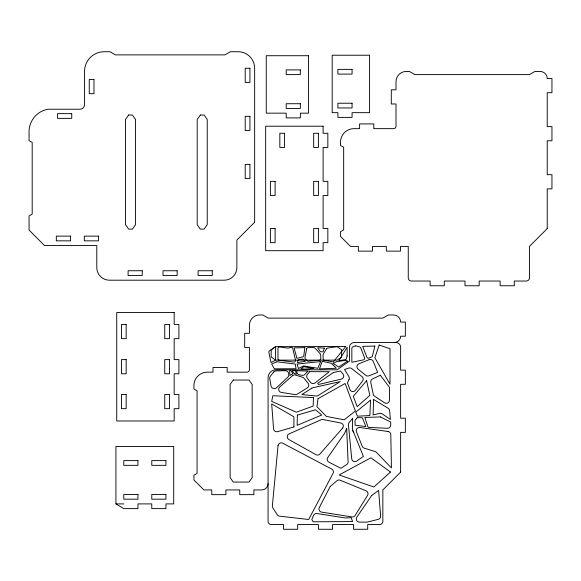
<?xml version="1.0" encoding="UTF-8"?>
<svg xmlns="http://www.w3.org/2000/svg" width="581" height="581" viewBox="0 0 581 581"><rect width="100%" height="100%" fill="white"/><g stroke="black" fill="none" stroke-linecap="round" stroke-linejoin="round"><path stroke-width="0.87" d="M115.924 503.901L123.789 508.622L137.958 508.622L137.958 503.901L151.779 503.901L151.779 508.622L165.941 508.622L165.941 503.901L173.704 503.901L173.704 446.455L115.924 446.455L115.924 503.901L123.789 503.901M352.551 430.354L353.698 432.511M394.332 342.514A6.297 6.297 0 0 0 400.629 336.217L405.349 336.217L405.349 322.056L400.629 322.056A7.081 7.081 0 0 0 393.548 314.967L388.333 314.967L382.886 318.119L268.233 318.119L262.779 314.967L259.634 314.967A10.233 10.233 0 0 0 249.402 325.2L249.402 333.334L244.681 333.334L244.681 347.503L249.402 347.503L249.402 369.799A2.36 2.36 0 0 1 247.041 372.16L227.171 372.16L227.171 367.439L213.002 367.439L213.002 372.16L207.294 372.16A13.378 13.378 0 0 0 193.916 385.537L193.916 388.979L197.068 390.795L197.068 473.392L193.916 475.207L193.916 479.935L203.873 489.928L211.745 489.928L211.745 494.649L225.915 494.649L225.915 489.928L239.735 489.928L239.735 494.649L253.897 494.649L253.897 489.928L261.77 489.928A6.297 6.297 0 0 0 268.066 483.632M297.37 415.088L297.145 425.343L321.794 414.979L315.461 409.794L297.37 415.088M373.583 399.481L373.111 414.899L379.792 413.411A3.145 3.145 0 0 1 382.262 413.883L390.425 419.475L389.582 410.585A3.145 3.145 0 0 0 388.072 408.189L373.583 399.481M370.511 400.156L369.865 415.553L357.438 416.199L355.732 412.14L370.511 400.156M313.5 397.586L313.115 406.104L296.339 412.212L271.683 401.384L272.838 395.741L313.5 397.586M278.045 445.649L272.366 505.84A3.145 3.145 0 0 0 272.845 507.83L277.239 514.722A3.145 3.145 0 0 0 279.534 516.16L308.656 519.501L333.036 473.326A3.145 3.145 0 0 0 331.722 469.07L282.649 443.165A3.145 3.145 0 0 0 278.045 445.649M304.836 347.605L303.812 355.601A1.576 1.576 0 0 1 302.628 356.93L296.935 358.346L294.059 347.896L304.836 347.605M318.032 398.631L316.979 406.773L326.413 416.432L344.221 419.809L355.398 410.963L345.158 383.504L318.032 398.631M306.637 348.869L304.931 357.431A1.576 1.576 0 0 0 305.301 358.782L306.986 360.685A1.576 1.576 0 0 0 308.3 361.208L319.318 360.249A1.576 1.576 0 0 0 320.756 358.688L320.756 354.991A1.576 1.576 0 0 0 320.342 353.923L314.967 348.106A1.576 1.576 0 0 0 313.813 347.605L308.184 347.605A1.576 1.576 0 0 0 306.637 348.869M374.868 346.065L372.465 355.979A1.576 1.576 0 0 1 371.506 357.075L368.906 358.085A1.576 1.576 0 0 1 366.872 357.184L362.675 346.349L374.868 346.065M347.075 356.022L346.472 358.448A1.576 1.576 0 0 1 345.216 359.617L338.825 360.736L347.126 347.235L347.126 355.637A1.576 1.576 0 0 1 347.075 356.022M297.966 360.663L297.414 362.537L305.388 361.317L303.623 359.552A1.576 1.576 0 0 0 302.28 359.109L299.251 359.552A1.576 1.576 0 0 0 297.966 360.663M379.175 345.041L374.861 357.751L390.011 384.208L390.011 348.723L379.175 345.041M322.237 361.288L319.485 368.906L336.355 368.252L331.468 363.328L322.237 361.288M324.43 348.113L322.978 351.803L321.22 351.803A1.576 1.576 0 0 1 319.913 351.098L317.676 347.75L324.43 348.113M320.596 361.564L317.822 368.296L303.507 365.972L298.438 368.521L297.102 364.047L320.596 361.564M346.668 428.35L344.584 433.368L327.757 457.537A3.145 3.145 0 0 0 328.904 462.142L340.924 468.315L346.675 464.56A3.145 3.145 0 0 0 348.099 461.786L346.668 428.35M313.558 515.434L311.808 519.588L313.232 521.796L352.558 521.556L351.251 517.7L345.31 517.947L316.943 513.546A3.145 3.145 0 0 0 313.558 515.434M349.021 379.4L347.46 382.879L349.907 389.524A3.145 3.145 0 0 0 355.347 390.367L362.58 381.034A3.145 3.145 0 0 0 362.028 376.619L351.672 368.586A3.145 3.145 0 0 0 348.753 368.085L344.548 369.472L348.832 376.466A3.145 3.145 0 0 1 349.021 379.4M330.255 486.428L319.296 507.569A3.145 3.145 0 0 0 321.598 512.13L351.963 516.923A3.145 3.145 0 0 0 355.129 515.47L367.548 495.39A3.145 3.145 0 0 0 366.066 490.822L340.212 480.218A3.145 3.145 0 0 0 336.987 480.727L330.255 486.428M326.537 348.774L323.348 353.996A1.576 1.576 0 0 0 323.116 354.817L323.116 358.804A1.576 1.576 0 0 0 324.43 360.351L333.356 361.883L345.797 346.443L275.612 346.668L269.54 350.815A1.576 1.576 0 0 0 268.887 352.435L270.986 362.566L274.777 360.569A1.576 1.576 0 0 0 275.612 359.174L275.612 346.668L271.174 349.813L271.174 356.981L275.612 360.126L337.176 360.126L341.613 356.981L341.613 349.813L337.176 346.668L327.662 348.034A1.576 1.576 0 0 0 326.537 348.774M371.666 495.528L356.814 517.192A3.145 3.145 0 0 0 359.414 522.116L367.33 522.116L378.26 519.341A3.145 3.145 0 0 0 380.62 516.044L378.609 490.408L371.666 495.528M128.648 115.016L125.503 119.461L125.503 224.687L128.648 229.132L132.403 229.132L135.547 224.687L135.547 119.461L132.403 115.016L128.648 115.016M200.329 115.016L197.184 119.461L197.184 224.687L200.329 229.132L204.084 229.132L207.228 224.687L207.228 119.461L204.084 115.016L200.329 115.016M233.264 380.032L230.12 384.469L230.12 477.611L233.264 482.056L249.002 482.056L252.154 477.611L252.154 384.469L249.002 380.032L233.264 380.032M352.551 418.305L349.101 422.692A3.145 3.145 0 0 0 348.44 424.943L351.737 458.852A3.145 3.145 0 0 0 356.683 461.118L363.394 456.405L352.783 430.245A3.145 3.145 0 0 1 352.551 429.061L352.551 418.305M273.716 372.065L270.434 376.089A3.145 3.145 0 0 0 269.766 378.601L270.978 385.82A3.145 3.145 0 0 0 273.331 388.362A7.981 7.981 0 0 0 273.927 388.5A3.145 3.145 0 0 0 276.592 387.687L287.784 377.214A3.145 3.145 0 0 0 288.757 374.513L288.626 373.467A3.145 3.145 0 0 0 285.438 370.722L276.091 370.91A3.145 3.145 0 0 0 273.716 372.065M357.279 417.637L355.071 420.31L355.071 425.234L365.863 426.592L362.348 417.732L357.279 417.637M366.589 380.671L353.292 396.336L357.199 406.627L369.828 395.385L366.589 380.671M309.731 371.658L307.443 374.331A3.145 3.145 0 0 0 307.356 378.325L310.588 382.429A3.145 3.145 0 0 0 315.004 382.959L329.296 371.717L309.731 371.658M342.565 428.146L319.928 454.008A3.145 3.145 0 0 1 316.02 454.683L288.83 439.519A3.145 3.145 0 0 1 289.091 433.891L321.126 419.751A3.145 3.145 0 0 1 322.992 419.54L340.793 422.983A3.145 3.145 0 0 1 342.565 428.146M307.959 371.128L304.981 374.338A3.145 3.145 0 0 1 302.193 375.304L299.614 374.912A3.145 3.145 0 0 1 297.044 372.566L296.579 370.714L307.959 371.128M254.652 222.232L236.874 240.033L236.874 267.601A12.593 12.593 0 0 1 224.281 280.195L109.381 280.195A12.593 12.593 0 0 1 96.795 267.601L96.795 245.567L44.534 245.567L29.05 230.04L29.05 215.958L32.195 214.135L32.195 142.447L29.05 140.631L29.05 131.742A22.819 22.819 0 0 1 48.136 109.228L79.858 109.228A4.721 4.721 0 0 0 84.579 104.507L84.579 70.09A19.674 19.674 0 0 1 104.21 51.724L109.889 51.724L115.343 54.875L224.927 54.875L230.381 51.724L238.123 51.724A16.529 16.529 0 0 1 254.652 68.253L254.652 222.232M547.229 228.602L529.451 246.409L529.451 277.885A3.145 3.145 0 0 1 526.299 281.037L514.301 281.037L514.301 285.758L500.139 285.758L500.139 281.037L479.18 281.037L479.18 285.758L465.011 285.758L465.011 281.037L444.283 281.037L444.283 285.758L430.122 285.758L430.122 281.037L411.406 281.037A3.145 3.145 0 0 1 408.254 277.885L408.254 246.409L400.498 246.409L400.498 251.13L386.329 251.13L386.329 246.409L372.508 246.409L372.508 251.13L358.346 251.13L358.346 246.409L350.474 246.409L340.517 236.416L340.517 231.688L343.661 229.873L343.661 147.284L340.517 145.461L340.517 142.025A13.378 13.378 0 0 1 353.894 128.648L359.603 128.648L359.603 123.927L373.772 123.927L373.772 128.648L393.642 128.648A2.36 2.36 0 0 0 396.002 126.288L396.002 103.984L391.282 103.984L391.282 89.823L396.002 89.823L396.002 81.681A10.233 10.233 0 0 1 406.235 71.456L409.38 71.456L414.834 74.6L529.48 74.6L534.934 71.456L540.148 71.456A7.081 7.081 0 0 1 547.229 78.537L551.95 78.537L551.95 92.699L547.229 92.699L547.229 126.614L551.95 126.614L551.95 140.776L547.229 140.776L547.229 174.692L551.95 174.692L551.95 188.854L547.229 188.854L547.229 228.602M400.629 472.121L382.85 489.928L382.85 521.404A3.145 3.145 0 0 1 379.705 524.549L367.708 524.549L367.708 529.276L353.538 529.276L353.538 524.549L332.579 524.549L332.579 529.276L318.417 529.276L318.417 524.549L297.683 524.549L297.683 529.276L283.521 529.276L283.521 524.549L271.211 524.549A3.145 3.145 0 0 1 268.066 521.404L268.066 377.672A7.873 7.873 0 0 1 275.931 369.799L337.14 369.799L349.486 361.048L349.486 347.235A4.721 4.721 0 0 1 354.207 342.514L395.908 342.514A4.721 4.721 0 0 1 400.629 347.235L400.629 370.126L405.349 370.126L405.349 384.295L400.629 384.295L400.629 418.204L405.349 418.204L405.349 432.373L400.629 432.373L400.629 472.121M390.483 472.033L373.859 487.009L339.144 474.953L370.932 457.784L390.483 472.033M292.49 375.711L279.744 386.975A3.145 3.145 0 0 0 281.349 392.444L295.104 394.586A3.145 3.145 0 0 0 297.261 394.143L307.313 387.839A3.145 3.145 0 0 0 308.061 383.162L303.965 378.216A3.145 3.145 0 0 0 302.469 377.214L295.504 375.065A3.145 3.145 0 0 0 292.49 375.711M303.769 366.676L300.994 368.775L304.887 369.124L313.907 368.47L303.769 366.676M333.4 372.523L317.676 383.286L318.432 384.499L341.316 379.117A3.145 3.145 0 0 0 343.022 374.041L340.517 371.027L333.4 372.523M347.445 361.179L338.796 366.981L332.986 363.379L336.878 361.549L346.312 360.293L347.445 361.179M311.83 388.188L301.822 394.535L316.173 395.995A3.145 3.145 0 0 0 318.17 395.523L340.263 381.594L312.825 387.774A3.145 3.145 0 0 0 311.83 388.188M292.817 373.692L289.977 375.479L289.592 370.656L290.914 370.656L292.817 373.692M380.352 375.232L372.508 378.972A3.145 3.145 0 0 0 370.787 382.458L373.474 395.4L384.571 402.815A3.145 3.145 0 0 0 389.466 400.2L389.466 387.353L380.352 375.232M276.905 361.789L271.639 363.989L274.355 368.826L296.07 368.761L295.279 364.055L276.905 361.789M369.167 359.683L358.905 363.779A3.145 3.145 0 0 0 358.107 369.16L365.812 375.348A3.145 3.145 0 0 0 368.957 375.82L377.621 372.356L373.256 361.433A3.145 3.145 0 0 0 369.167 359.683M355.376 345.956L352.885 346.857A1.576 1.576 0 0 0 351.846 348.339L351.846 362.268L363.415 359.879A1.576 1.576 0 0 0 364.57 357.773L360.75 347.91A1.576 1.576 0 0 0 359.748 346.973L356.378 345.927A1.576 1.576 0 0 0 355.376 345.956M290.776 347.373L288.503 348.063A1.576 1.576 0 0 1 287.82 348.113L279.781 346.93A1.576 1.576 0 0 0 277.972 348.491L277.972 358.738A1.576 1.576 0 0 0 279.352 360.3L293.746 362.079A1.576 1.576 0 0 0 295.475 360.162L292.766 348.52A1.576 1.576 0 0 0 290.776 347.373M293.913 426.955L277.587 431.647A3.145 3.145 0 0 1 273.578 428.858L271.683 403.918L293.913 416.817L293.913 426.955M380.468 416.933L364.81 417.434L368.114 427.369L387.411 428.284A3.145 3.145 0 0 0 390.708 425.139L390.708 422.118L380.468 416.933M369.581 55.224L332.194 55.224L332.194 112.67L337.902 112.67L337.902 117.391L352.071 117.391L352.071 112.67L369.581 112.67L369.581 55.224M308.496 55.718L266.258 55.718L266.258 113.164L286.201 113.164L286.201 117.892L300.362 117.892L300.362 113.164L308.496 113.164L308.496 55.718M249.924 68.253L245.204 68.253L245.204 82.422L249.924 82.422L249.924 68.253M352.071 69.386L337.902 69.386L337.902 74.107L352.071 74.107L352.071 69.386M300.362 69.887L286.201 69.887L286.201 74.608L300.362 74.608L300.362 69.887M93.984 79.539L89.256 79.539L89.256 93.701L93.984 93.701L93.984 79.539M352.071 103.229L337.902 103.229L337.902 107.95L352.071 107.95L352.071 103.229M300.362 103.723L286.201 103.723L286.201 108.444L300.362 108.444L300.362 103.723M71.746 113.644L57.577 113.644L57.577 118.364L71.746 118.364L71.746 113.644M249.924 116.331L245.204 116.331L245.204 130.493L249.924 130.493L249.924 116.331M323.116 126.2L265.67 126.2L265.67 250.68L323.116 250.68L323.116 242.647L327.837 242.647L327.837 228.486L323.116 228.486L323.116 195.521L327.837 195.521L327.837 181.359L323.116 181.359L323.116 147.443L327.837 147.443L327.837 133.281L323.116 133.281L323.116 126.2M284.559 133.281L279.831 133.281L279.831 147.443L284.559 147.443L284.559 133.281M318.395 133.281L313.675 133.281L313.675 147.443L318.395 147.443L318.395 133.281M249.924 164.408L245.204 164.408L245.204 178.57L249.924 178.57L249.924 164.408M275.111 181.359L270.39 181.359L270.39 195.521L275.111 195.521L275.111 181.359M318.395 181.359L313.675 181.359L313.675 195.521L318.395 195.521L318.395 181.359M275.111 228.486L270.39 228.486L270.39 242.647L275.111 242.647L275.111 228.486M318.395 228.486L313.675 228.486L313.675 242.647L318.395 242.647L318.395 228.486M70.49 236.126L56.321 236.126L56.321 240.846L70.49 240.846L70.49 236.126M98.472 236.126L84.31 236.126L84.31 240.846L98.472 240.846L98.472 236.126M142.258 270.753L128.096 270.753L128.096 275.474L142.258 275.474L142.258 270.753M177.154 270.753L162.992 270.753L162.992 275.474L177.154 275.474L177.154 270.753M212.283 270.753L198.114 270.753L198.114 275.474L212.283 275.474L212.283 270.753M174.177 312.484L116.73 312.484L116.73 420.978L174.177 420.978L174.177 408.668L178.897 408.668L178.897 394.499L174.177 394.499L174.177 373.772L178.897 373.772L178.897 359.603L174.177 359.603L174.177 338.643L178.897 338.643L178.897 324.481L174.177 324.481L174.177 312.484M126.171 324.481L121.451 324.481L121.451 338.643L126.171 338.643L126.171 324.481M169.456 324.481L164.735 324.481L164.735 338.643L169.456 338.643L169.456 324.481M126.171 359.603L121.451 359.603L121.451 373.772L126.171 373.772L126.171 359.603M169.456 359.603L164.735 359.603L164.735 373.772L169.456 373.772L169.456 359.603M126.171 394.499L121.451 394.499L121.451 408.668L126.171 408.668L126.171 394.499M169.456 394.499L164.735 394.499L164.735 408.668L169.456 408.668L169.456 394.499M137.958 460.617L123.789 460.617L123.789 465.345L137.958 465.345L137.958 460.617M165.941 460.617L151.779 460.617L151.779 465.345L165.941 465.345L165.941 460.617M137.958 494.46L123.789 494.46L123.789 499.181L137.958 499.181L137.958 494.46M165.941 494.46L151.779 494.46L151.779 499.181L165.941 499.181L165.941 494.46M295.664 370.743L292.185 370.707L293.289 372.399A3.145 3.145 0 0 0 294.727 373.59L296.39 374.28L295.664 370.743M388.086 431.509L359.806 427.5A3.145 3.145 0 0 0 356.436 431.777L362.232 446.302A3.145 3.145 0 0 0 364.214 448.14L375.101 451.539A3.145 3.145 0 0 1 376.43 452.359L391.434 467.93L390.795 434.566A3.145 3.145 0 0 0 388.086 431.509"/></g></svg>
